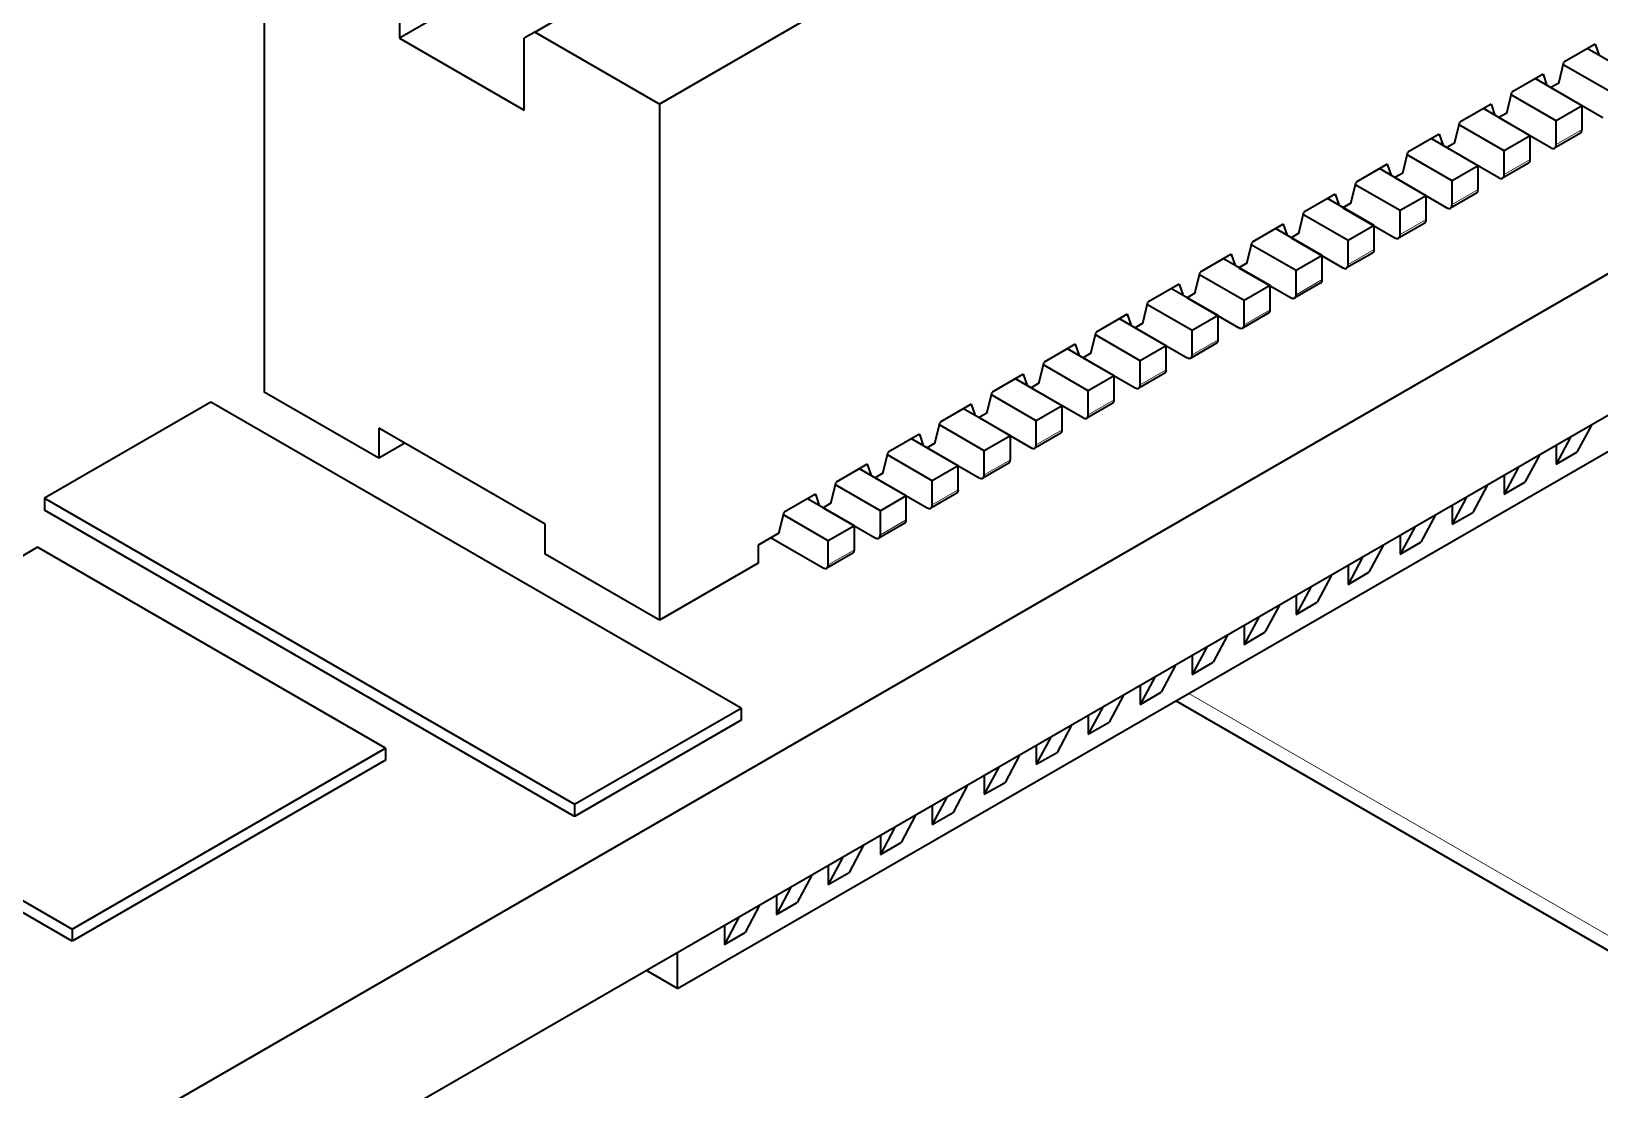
# Model space of a CAD drawing. Extents: x 487 to 800, y 314 to 605.
# Drawn here: x 733.52 to 744.19, y 518.77 to 525.97 of the extents above; entities that cross this region are included whole.
import ezdxf

# ---------------------------------------------------------------- set-up
doc = ezdxf.new("R2010")
doc.units = 0

msp = doc.modelspace()

# ---------------------------------------------------------------- linework, layer by layer
at = {"color": 7, "lineweight": 35, "ltscale": 0.22862}
msp.add_line((745.714, 530.05), (737.794, 525.478), dxfattribs=at)
at = {"color": 7, "lineweight": 35}
for p, q in [((753.191, 529.489), (732.685, 517.649)), ((753.191, 528.525), (732.685, 516.686))]:
    msp.add_line(p, q, dxfattribs=at)
at = {"color": 7, "lineweight": 35, "ltscale": 0.087773}
for p, q in [((735.107, 527.029), (735.107, 523.518)), ((737.794, 525.478), (737.794, 521.967))]:
    msp.add_line(p, q, dxfattribs=at)
at = {"color": 7, "lineweight": 35, "ltscale": 0.012248}
msp.add_line((736.026, 526.417), (736.026, 525.927), dxfattribs=at)
at = {"color": 7, "lineweight": 35, "ltscale": 0.01531}
msp.add_line((736.557, 526.233), (736.026, 525.927), dxfattribs=at)
at = {"color": 7, "lineweight": 35, "ltscale": 0.013268}
msp.add_line((736.946, 525.968), (737.405, 526.233), dxfattribs=at)
at = {"color": 7, "lineweight": 35, "ltscale": 0.002042}
for p, q in [((736.946, 525.968), (736.875, 525.927)), ((733.611, 522.797), (733.611, 522.715)), ((738.35, 521.369), (738.35, 521.288)), ((733.8, 519.865), (733.8, 519.784))]:
    msp.add_line(p, q, dxfattribs=at)
at = {"color": 7, "lineweight": 35, "ltscale": 0.024494}
for p, q in [((737.794, 525.478), (736.946, 525.968)), ((736.026, 525.927), (736.875, 525.437))]:
    msp.add_line(p, q, dxfattribs=at)
at = {"color": 7, "lineweight": 35, "ltscale": 0.012247}
msp.add_line((736.875, 525.437), (736.875, 525.927), dxfattribs=at)
at = {"color": 7, "lineweight": 35, "ltscale": 0.006122}
for p, q in [((744.158, 525.886), (743.946, 525.763)), ((741.33, 524.253), (741.117, 524.13))]:
    msp.add_line(p, q, dxfattribs=at)
at = {"color": 7, "lineweight": 35, "ltscale": 0.002025}
for p, q in [((744.158, 525.886), (744.185, 525.809)), ((743.805, 525.682), (743.831, 525.605)), ((743.451, 525.478), (743.477, 525.401)), ((743.097, 525.273), (743.124, 525.197)), ((742.744, 525.069), (742.77, 524.993)), ((742.037, 524.661), (742.063, 524.585)), ((741.683, 524.457), (741.71, 524.38)), ((741.33, 524.253), (741.356, 524.176)), ((740.976, 524.049), (741.003, 523.972)), ((740.622, 523.845), (740.649, 523.768)), ((740.269, 523.641), (740.295, 523.564)), ((739.915, 523.436), (739.942, 523.36)), ((739.562, 523.232), (739.588, 523.156)), ((739.208, 523.028), (739.235, 522.952)), ((738.855, 522.824), (738.881, 522.747))]:
    msp.add_line(p, q, dxfattribs=at)
at = {"color": 7, "lineweight": 35, "ltscale": 0.00368}
for p, q in [((743.911, 525.621), (743.946, 525.763)), ((743.557, 525.416), (743.592, 525.559)), ((743.203, 525.212), (743.239, 525.355)), ((742.85, 525.008), (742.885, 525.151)), ((742.496, 524.804), (742.532, 524.947)), ((742.143, 524.6), (742.178, 524.743)), ((741.789, 524.396), (741.825, 524.539)), ((741.436, 524.192), (741.471, 524.335)), ((741.082, 523.988), (741.117, 524.13)), ((740.729, 523.783), (740.764, 523.926)), ((740.375, 523.579), (740.41, 523.722)), ((740.021, 523.375), (740.057, 523.518)), ((739.668, 523.171), (739.703, 523.314)), ((739.314, 522.967), (739.35, 523.11)), ((738.961, 522.763), (738.996, 522.906)), ((738.607, 522.559), (738.643, 522.702))]:
    msp.add_line(p, q, dxfattribs=at)
at = {"color": 7, "lineweight": 35, "ltscale": 0.009186}
for p, q in [((744.423, 525.672), (744.105, 525.855)), ((743.716, 525.263), (743.398, 525.447)), ((742.655, 524.651), (742.337, 524.835)), ((741.948, 524.243), (741.63, 524.426)), ((740.888, 523.63), (740.569, 523.814)), ((739.827, 523.018), (739.509, 523.202)), ((739.12, 522.61), (738.802, 522.793))]:
    msp.add_line(p, q, dxfattribs=at)
at = {"color": 7, "lineweight": 35, "ltscale": 0.006125}
for p, q in [((743.805, 525.682), (743.592, 525.559)), ((742.744, 525.069), (742.532, 524.947)), ((741.683, 524.457), (741.471, 524.335)), ((740.976, 524.049), (740.764, 523.926)), ((739.915, 523.436), (739.703, 523.314))]:
    msp.add_line(p, q, dxfattribs=at)
at = {"color": 7, "lineweight": 35, "ltscale": 0.009185}
for p, q in [((744.07, 525.467), (743.751, 525.651)), ((743.363, 525.059), (743.044, 525.243)), ((743.009, 524.855), (742.691, 525.039)), ((742.302, 524.447), (741.984, 524.631)), ((741.595, 524.039), (741.277, 524.222)), ((740.534, 523.426), (740.216, 523.61)), ((740.181, 523.222), (739.862, 523.406)), ((739.473, 522.814), (739.155, 522.998))]:
    msp.add_line(p, q, dxfattribs=at)
at = {"color": 7, "lineweight": 35, "ltscale": 0.008804}
for p, q in [((744.246, 525.57), (743.941, 525.746)), ((741.418, 523.937), (741.113, 524.113))]:
    msp.add_line(p, q, dxfattribs=at)
at = {"color": 7, "lineweight": 35, "ltscale": 0.008803}
for p, q in [((743.893, 525.365), (743.588, 525.541)), ((742.832, 524.753), (742.527, 524.929)), ((742.125, 524.345), (741.82, 524.521)), ((741.772, 524.141), (741.467, 524.317)), ((741.064, 523.732), (740.76, 523.908)), ((740.711, 523.528), (740.406, 523.704)), ((740.004, 523.12), (739.699, 523.296)), ((738.943, 522.508), (738.638, 522.684))]:
    msp.add_line(p, q, dxfattribs=at)
at = {"color": 7, "lineweight": 35, "ltscale": 0.001531}
for p, q in [((743.911, 525.621), (743.858, 525.59)), ((743.557, 525.416), (743.504, 525.386)), ((743.203, 525.212), (743.15, 525.182)), ((742.85, 525.008), (742.797, 524.978)), ((742.496, 524.804), (742.443, 524.773)), ((741.789, 524.396), (741.736, 524.365)), ((741.436, 524.192), (741.383, 524.161)), ((741.082, 523.988), (741.029, 523.957)), ((740.729, 523.783), (740.676, 523.753)), ((740.375, 523.579), (740.322, 523.549)), ((740.021, 523.375), (739.968, 523.345)), ((739.668, 523.171), (739.615, 523.14)), ((738.961, 522.763), (738.908, 522.732))]:
    msp.add_line(p, q, dxfattribs=at)
at = {"color": 7, "lineweight": 35, "ltscale": 0.010205}
for p, q in [((743.858, 525.59), (744.211, 525.386)), ((742.797, 524.978), (743.15, 524.773)), ((742.09, 524.569), (742.443, 524.365)), ((741.029, 523.957), (741.383, 523.753)), ((739.968, 523.345), (740.322, 523.14)), ((739.261, 522.936), (739.615, 522.732))]:
    msp.add_line(p, q, dxfattribs=at)
at = {"color": 7, "lineweight": 35, "ltscale": 0.006123}
for p, q in [((743.451, 525.478), (743.239, 525.355)), ((742.39, 524.865), (742.178, 524.743)), ((740.622, 523.845), (740.41, 523.722)), ((739.562, 523.232), (739.35, 523.11)), ((738.855, 522.824), (738.643, 522.702))]:
    msp.add_line(p, q, dxfattribs=at)
at = {"color": 7, "lineweight": 35, "ltscale": 0.005103}
for p, q in [((744.07, 525.467), (743.893, 525.365)), ((743.363, 525.059), (743.186, 524.957)), ((743.706, 525.077), (743.529, 524.975)), ((743.009, 524.855), (742.832, 524.753)), ((743.352, 524.873), (743.175, 524.771)), ((742.302, 524.447), (742.125, 524.345)), ((742.645, 524.465), (742.468, 524.363)), ((742.292, 524.261), (742.115, 524.159)), ((741.938, 524.057), (741.761, 523.954)), ((741.595, 524.039), (741.418, 523.937)), ((741.241, 523.834), (741.064, 523.732)), ((741.584, 523.852), (741.408, 523.75)), ((740.534, 523.426), (740.357, 523.324)), ((740.877, 523.444), (740.701, 523.342)), ((735.885, 523.273), (735.885, 523.069)), ((740.181, 523.222), (740.004, 523.12)), ((740.524, 523.24), (740.347, 523.138)), ((736.062, 523.171), (735.885, 523.069)), ((739.473, 522.814), (739.297, 522.712)), ((739.817, 522.832), (739.64, 522.73)), ((737.016, 522.416), (737.016, 522.62)), ((739.11, 522.424), (738.933, 522.321))]:
    msp.add_line(p, q, dxfattribs=at)
at = {"color": 7, "lineweight": 35, "ltscale": 0.004082}
for p, q in [((744.07, 525.304), (744.07, 525.467)), ((743.893, 525.202), (743.893, 525.365)), ((743.716, 525.1), (743.716, 525.263)), ((743.009, 524.692), (743.009, 524.855)), ((742.832, 524.59), (742.832, 524.753)), ((742.655, 524.488), (742.655, 524.651)), ((742.125, 524.181), (742.125, 524.345)), ((741.948, 524.079), (741.948, 524.243)), ((741.772, 523.977), (741.772, 524.141)), ((741.064, 523.569), (741.064, 523.732)), ((740.888, 523.467), (740.888, 523.63)), ((740.181, 523.059), (740.181, 523.222)), ((740.004, 522.957), (740.004, 523.12)), ((739.827, 522.855), (739.827, 523.018)), ((739.12, 522.446), (739.12, 522.61)), ((738.943, 522.344), (738.943, 522.508)), ((742.479, 522.211), (742.62, 522.293)), ((742.479, 522.211), (742.62, 522.293)), ((741.418, 521.599), (741.56, 521.681)), ((741.418, 521.599), (741.56, 521.681)), ((739.65, 520.578), (739.792, 520.66)), ((739.65, 520.578), (739.792, 520.66)), ((738.59, 519.966), (738.731, 520.048)), ((738.59, 519.966), (738.731, 520.048))]:
    msp.add_line(p, q, dxfattribs=at)
at = {"color": 7, "lineweight": 35, "ltscale": 0.008802}
for p, q in [((743.539, 525.161), (743.234, 525.337)), ((743.186, 524.957), (742.881, 525.133)), ((742.479, 524.549), (742.174, 524.725)), ((740.357, 523.324), (740.052, 523.5)), ((739.65, 522.916), (739.345, 523.092)), ((739.297, 522.712), (738.992, 522.888))]:
    msp.add_line(p, q, dxfattribs=at)
at = {"color": 7, "lineweight": 35, "ltscale": 0.010207}
for p, q in [((743.504, 525.386), (743.858, 525.182)), ((742.443, 524.773), (742.797, 524.569)), ((740.676, 523.753), (741.029, 523.549)), ((739.615, 523.14), (739.968, 522.936)), ((738.554, 522.528), (738.908, 522.324))]:
    msp.add_line(p, q, dxfattribs=at)
at = {"color": 7, "lineweight": 35, "ltscale": 0.006124}
for p, q in [((743.097, 525.273), (742.885, 525.151)), ((742.037, 524.661), (741.825, 524.539)), ((740.269, 523.641), (740.057, 523.518)), ((739.208, 523.028), (738.996, 522.906))]:
    msp.add_line(p, q, dxfattribs=at)
at = {"color": 7, "lineweight": 35, "ltscale": 0.005104}
for p, q in [((743.716, 525.263), (743.539, 525.161)), ((744.059, 525.281), (743.883, 525.179)), ((742.655, 524.651), (742.479, 524.549)), ((742.999, 524.669), (742.822, 524.567)), ((741.948, 524.243), (741.772, 524.141)), ((740.888, 523.63), (740.711, 523.528)), ((741.231, 523.648), (741.054, 523.546)), ((739.827, 523.018), (739.65, 522.916)), ((740.17, 523.036), (739.993, 522.934)), ((739.12, 522.61), (738.943, 522.508)), ((739.463, 522.628), (739.286, 522.526))]:
    msp.add_line(p, q, dxfattribs=at)
at = {"color": 7, "lineweight": 13, "ltscale": 0.005103}
for p, q in [((744.07, 525.304), (743.893, 525.202)), ((743.363, 524.896), (743.186, 524.794)), ((743.009, 524.692), (742.832, 524.59)), ((742.302, 524.284), (742.125, 524.181)), ((741.595, 523.875), (741.418, 523.773)), ((741.241, 523.671), (741.064, 523.569)), ((740.534, 523.263), (740.357, 523.161)), ((740.181, 523.059), (740.004, 522.957)), ((739.473, 522.651), (739.297, 522.548))]:
    msp.add_line(p, q, dxfattribs=at)
at = {"color": 7, "lineweight": 35, "ltscale": 0.010206}
for p, q in [((743.15, 525.182), (743.504, 524.978)), ((741.736, 524.365), (742.09, 524.161)), ((741.383, 524.161), (741.736, 523.957)), ((740.322, 523.549), (740.676, 523.345)), ((738.908, 522.732), (739.261, 522.528))]:
    msp.add_line(p, q, dxfattribs=at)
at = {"color": 7, "lineweight": 35, "ltscale": 0.004083}
for p, q in [((743.539, 524.998), (743.539, 525.161)), ((743.363, 524.896), (743.363, 525.059)), ((743.186, 524.794), (743.186, 524.957)), ((742.479, 524.386), (742.479, 524.549)), ((742.302, 524.284), (742.302, 524.447)), ((741.418, 523.773), (741.418, 523.937)), ((741.595, 523.875), (741.595, 524.039)), ((741.241, 523.671), (741.241, 523.834)), ((740.711, 523.365), (740.711, 523.528)), ((740.534, 523.263), (740.534, 523.426)), ((740.357, 523.161), (740.357, 523.324)), ((743.893, 523.028), (744.034, 523.11)), ((743.893, 523.028), (744.034, 523.11)), ((739.65, 522.753), (739.65, 522.916)), ((743.539, 522.824), (743.681, 522.906)), ((743.539, 522.824), (743.681, 522.906)), ((739.473, 522.651), (739.473, 522.814)), ((739.297, 522.548), (739.297, 522.712)), ((743.186, 522.62), (743.327, 522.701)), ((743.186, 522.62), (743.327, 522.701)), ((738.607, 522.559), (738.466, 522.477)), ((742.832, 522.416), (742.974, 522.497)), ((742.832, 522.416), (742.974, 522.497)), ((741.772, 521.803), (741.913, 521.885)), ((741.772, 521.803), (741.913, 521.885)), ((741.065, 521.395), (741.206, 521.477)), ((741.065, 521.395), (741.206, 521.477)), ((740.711, 521.191), (740.852, 521.273)), ((740.711, 521.191), (740.852, 521.273)), ((740.357, 520.987), (740.499, 521.068)), ((740.357, 520.987), (740.499, 521.068)), ((740.004, 520.783), (740.145, 520.864)), ((740.004, 520.783), (740.145, 520.864)), ((739.297, 520.374), (739.438, 520.456)), ((739.297, 520.374), (739.438, 520.456)), ((738.943, 520.17), (739.085, 520.252)), ((738.943, 520.17), (739.085, 520.252)), ((738.236, 519.762), (738.378, 519.844)), ((738.236, 519.762), (738.378, 519.844))]:
    msp.add_line(p, q, dxfattribs=at)
at = {"color": 7, "lineweight": 13, "ltscale": 0.005105}
for p, q in [((743.716, 525.1), (743.539, 524.998)), ((742.655, 524.488), (742.479, 524.386)), ((740.888, 523.467), (740.711, 523.365)), ((739.827, 522.855), (739.65, 522.753))]:
    msp.add_line(p, q, dxfattribs=at)
at = {"color": 7, "lineweight": 35, "ltscale": 0.002027}
msp.add_line((742.39, 524.865), (742.417, 524.789), dxfattribs=at)
at = {"color": 7, "lineweight": 35, "ltscale": 0.00153}
for p, q in [((742.143, 524.6), (742.09, 524.569)), ((739.314, 522.967), (739.261, 522.936))]:
    msp.add_line(p, q, dxfattribs=at)
at = {"color": 7, "lineweight": 13, "ltscale": 0.005104}
for p, q in [((741.948, 524.079), (741.772, 523.977)), ((739.12, 522.446), (738.943, 522.344))]:
    msp.add_line(p, q, dxfattribs=at)
at = {"color": 7, "lineweight": 35, "ltscale": 0.009184}
msp.add_line((741.241, 523.834), (740.923, 524.018), dxfattribs=at)
at = {"color": 7, "lineweight": 35, "ltscale": 0.022454}
for p, q in [((735.885, 523.069), (735.107, 523.518)), ((737.794, 521.967), (737.016, 522.416))]:
    msp.add_line(p, q, dxfattribs=at)
at = {"color": 7, "lineweight": 35, "ltscale": 0.032724}
msp.add_line((734.744, 523.451), (733.611, 522.797), dxfattribs=at)
at = {"color": 7, "lineweight": 35, "ltscale": 0.104103}
for p, q in [((738.35, 521.369), (734.744, 523.451)), ((733.611, 522.797), (737.217, 520.715))]:
    msp.add_line(p, q, dxfattribs=at)
at = {"color": 7, "lineweight": 35, "ltscale": 0.19596}
msp.add_line((737.918, 519.462), (744.706, 523.381), dxfattribs=at)
msp.add_line((737.918, 519.462), (744.706, 523.381), dxfattribs=at)
at = {"color": 7, "lineweight": 35, "ltscale": 0.032659}
msp.add_line((737.016, 522.62), (735.885, 523.273), dxfattribs=at)
at = {"color": 7, "lineweight": 35, "ltscale": 0.005249}
for p, q in [((743.991, 523.213), (743.893, 523.028)), ((743.991, 523.213), (743.893, 523.028)), ((744.133, 523.295), (744.034, 523.11)), ((744.133, 523.295), (744.034, 523.11)), ((743.779, 523.091), (743.681, 522.906)), ((743.779, 523.091), (743.681, 522.906)), ((743.638, 523.009), (743.539, 522.824)), ((743.638, 523.009), (743.539, 522.824)), ((743.072, 522.683), (742.974, 522.497)), ((743.072, 522.683), (742.974, 522.497)), ((742.931, 522.601), (742.832, 522.416)), ((742.931, 522.601), (742.832, 522.416)), ((742.577, 522.397), (742.479, 522.211)), ((742.577, 522.397), (742.479, 522.211)), ((742.365, 522.274), (742.267, 522.089)), ((742.365, 522.274), (742.267, 522.089)), ((742.012, 522.07), (741.913, 521.885)), ((742.012, 522.07), (741.913, 521.885)), ((741.87, 521.989), (741.772, 521.803)), ((741.87, 521.989), (741.772, 521.803)), ((741.658, 521.866), (741.56, 521.681)), ((741.658, 521.866), (741.56, 521.681)), ((741.517, 521.785), (741.418, 521.599)), ((741.517, 521.785), (741.418, 521.599)), ((741.304, 521.662), (741.206, 521.477)), ((741.304, 521.662), (741.206, 521.477)), ((741.163, 521.58), (741.065, 521.395)), ((741.163, 521.58), (741.065, 521.395)), ((740.809, 521.376), (740.711, 521.191)), ((740.809, 521.376), (740.711, 521.191)), ((740.951, 521.458), (740.852, 521.273)), ((740.951, 521.458), (740.852, 521.273)), ((740.102, 520.968), (740.004, 520.783)), ((740.102, 520.968), (740.004, 520.783)), ((740.244, 521.05), (740.145, 520.864)), ((740.244, 521.05), (740.145, 520.864)), ((739.749, 520.764), (739.65, 520.578)), ((739.749, 520.764), (739.65, 520.578)), ((739.537, 520.641), (739.438, 520.456)), ((739.537, 520.641), (739.438, 520.456)), ((739.395, 520.56), (739.297, 520.374)), ((739.395, 520.56), (739.297, 520.374)), ((739.183, 520.437), (739.085, 520.252)), ((739.183, 520.437), (739.085, 520.252)), ((739.042, 520.356), (738.943, 520.17)), ((739.042, 520.356), (738.943, 520.17)), ((738.688, 520.152), (738.59, 519.966)), ((738.688, 520.152), (738.59, 519.966)), ((738.476, 520.029), (738.378, 519.844)), ((738.476, 520.029), (738.378, 519.844)), ((738.335, 519.947), (738.236, 519.762)), ((738.335, 519.947), (738.236, 519.762))]:
    msp.add_line(p, q, dxfattribs=at)
at = {"color": 7, "lineweight": 35, "ltscale": 0.003218}
for p, q in [((743.893, 523.157), (743.893, 523.028)), ((743.893, 523.157), (743.893, 523.028)), ((743.186, 522.748), (743.186, 522.62)), ((743.186, 522.748), (743.186, 522.62)), ((742.125, 522.136), (742.125, 522.007)), ((742.125, 522.136), (742.125, 522.007)), ((741.065, 521.524), (741.065, 521.395)), ((741.065, 521.524), (741.065, 521.395)), ((740.357, 521.115), (740.357, 520.987)), ((740.357, 521.115), (740.357, 520.987)), ((739.297, 520.503), (739.297, 520.374)), ((739.297, 520.503), (739.297, 520.374)), ((738.236, 519.891), (738.236, 519.762)), ((738.236, 519.891), (738.236, 519.762))]:
    msp.add_line(p, q, dxfattribs=at)
at = {"color": 7, "lineweight": 35, "ltscale": 0.00525}
for p, q in [((743.426, 522.887), (743.327, 522.701)), ((743.426, 522.887), (743.327, 522.701)), ((743.284, 522.805), (743.186, 522.62)), ((743.284, 522.805), (743.186, 522.62)), ((742.719, 522.479), (742.62, 522.293)), ((742.719, 522.479), (742.62, 522.293)), ((742.224, 522.193), (742.125, 522.007)), ((742.224, 522.193), (742.125, 522.007)), ((740.456, 521.172), (740.357, 520.987)), ((740.456, 521.172), (740.357, 520.987)), ((740.597, 521.254), (740.499, 521.068)), ((740.597, 521.254), (740.499, 521.068)), ((739.89, 520.846), (739.792, 520.66)), ((739.89, 520.846), (739.792, 520.66)), ((738.83, 520.233), (738.731, 520.048)), ((738.83, 520.233), (738.731, 520.048))]:
    msp.add_line(p, q, dxfattribs=at)
at = {"color": 7, "lineweight": 35, "ltscale": 0.003217}
for p, q in [((743.539, 522.953), (743.539, 522.824)), ((743.539, 522.953), (743.539, 522.824)), ((742.832, 522.544), (742.832, 522.416)), ((742.832, 522.544), (742.832, 522.416)), ((742.479, 522.34), (742.479, 522.211)), ((742.479, 522.34), (742.479, 522.211)), ((741.772, 521.932), (741.772, 521.803)), ((741.772, 521.932), (741.772, 521.803)), ((741.418, 521.728), (741.418, 521.599)), ((741.418, 521.728), (741.418, 521.599)), ((740.711, 521.32), (740.711, 521.191)), ((740.711, 521.32), (740.711, 521.191)), ((740.004, 520.911), (740.004, 520.783)), ((740.004, 520.911), (740.004, 520.783)), ((739.65, 520.707), (739.65, 520.578)), ((739.65, 520.707), (739.65, 520.578)), ((738.943, 520.299), (738.943, 520.17)), ((738.943, 520.299), (738.943, 520.17)), ((738.59, 520.095), (738.59, 519.966)), ((738.59, 520.095), (738.59, 519.966))]:
    msp.add_line(p, q, dxfattribs=at)
at = {"color": 7, "lineweight": 35, "ltscale": 0.104102}
msp.add_line((737.217, 520.633), (733.611, 522.715), dxfattribs=at)
at = {"color": 7, "lineweight": 35, "ltscale": 0.061564}
for p, q in [((733.565, 522.463), (731.432, 521.232)), ((733.8, 519.865), (735.932, 521.097)), ((735.932, 521.015), (733.8, 519.784))]:
    msp.add_line(p, q, dxfattribs=at)
at = {"color": 7, "lineweight": 35, "ltscale": 0.06834}
for p, q in [((735.932, 521.097), (733.565, 522.463)), ((731.432, 521.232), (733.8, 519.865)), ((733.8, 519.784), (731.432, 521.151))]:
    msp.add_line(p, q, dxfattribs=at)
at = {"color": 7, "lineweight": 35, "ltscale": 0.003061}
msp.add_line((738.466, 522.477), (738.466, 522.355), dxfattribs=at)
at = {"color": 7, "lineweight": 35, "ltscale": 0.019392}
msp.add_line((738.466, 522.355), (737.794, 521.967), dxfattribs=at)
at = {"color": 7, "lineweight": 35, "ltscale": 0.004084}
msp.add_line((742.125, 522.007), (742.267, 522.089), dxfattribs=at)
msp.add_line((742.125, 522.007), (742.267, 522.089), dxfattribs=at)
at = {"color": 7, "lineweight": 35, "ltscale": 0.095858}
msp.add_line((744.627, 519.501), (741.306, 521.418), dxfattribs=at)
at = {"color": 7, "lineweight": 13, "ltscale": 0.091529}
msp.add_line((744.565, 519.638), (741.394, 521.469), dxfattribs=at)
at = {"color": 7, "lineweight": 35, "ltscale": 0.032726}
for p, q in [((737.217, 520.715), (738.35, 521.369)), ((738.35, 521.288), (737.217, 520.633))]:
    msp.add_line(p, q, dxfattribs=at)
at = {"color": 7, "lineweight": 35, "ltscale": 0.00204}
for p, q in [((735.932, 521.097), (735.932, 521.015)), ((737.217, 520.715), (737.217, 520.633))]:
    msp.add_line(p, q, dxfattribs=at)
at = {"color": 7, "lineweight": 35, "ltscale": 0.006134}
msp.add_line((737.918, 519.462), (737.918, 519.707), dxfattribs=at)
msp.add_line((737.918, 519.462), (737.918, 519.707), dxfattribs=at)
at = {"color": 7, "lineweight": 35, "ltscale": 0.006133}
msp.add_line((737.918, 519.462), (737.706, 519.584), dxfattribs=at)
msp.add_line((737.918, 519.462), (737.706, 519.584), dxfattribs=at)
at = {"color": 7, "lineweight": 35}
for centre, major_axis, start_param, end_param in [((744.034, 525.325), (0.025, -0.0433), 6.283185, 7.068583), ((743.858, 525.222), (-0.025, 0.0433), 2.356194, 3.141593), ((743.858, 525.222), (-0.025, 0.0433), 3.141593, 3.926991), ((743.681, 525.12), (0.025, -0.0433), 6.283185, 7.068583), ((743.327, 524.916), (0.025, -0.0433), 6.283185, 7.068583), ((743.504, 525.018), (-0.025, 0.0433), 2.356194, 3.141593), ((743.504, 525.018), (-0.025, 0.0433), 3.141593, 3.926991), ((743.15, 524.814), (-0.025, 0.0433), 3.141593, 3.926991), ((742.974, 524.712), (0.025, -0.0433), 6.283185, 7.068583), ((743.15, 524.814), (-0.025, 0.0433), 2.356194, 3.141593), ((742.797, 524.61), (-0.025, 0.0433), 3.141593, 3.926991), ((742.62, 524.508), (0.025, -0.0433), 6.283185, 7.068583), ((742.797, 524.61), (-0.025, 0.0433), 2.356194, 3.141593), ((742.443, 524.406), (-0.025, 0.0433), 2.356194, 3.141593), ((742.443, 524.406), (-0.025, 0.0433), 3.141593, 3.926991), ((742.267, 524.304), (0.025, -0.0433), 6.283185, 7.068583), ((742.09, 524.202), (-0.025, 0.0433), 2.356194, 3.141593), ((742.09, 524.202), (-0.025, 0.0433), 3.141593, 3.926991), ((741.913, 524.1), (0.025, -0.0433), 6.283185, 7.068583), ((741.736, 523.998), (-0.025, 0.0433), 2.356194, 3.141593), ((741.736, 523.998), (-0.025, 0.0433), 3.141593, 3.926991), ((741.559, 523.896), (0.025, -0.0433), 6.283185, 7.068583), ((741.383, 523.794), (-0.025, 0.0433), 2.356194, 3.141593), ((741.383, 523.794), (-0.025, 0.0433), 3.141593, 3.926991), ((741.206, 523.692), (0.025, -0.0433), 6.283185, 7.068583), ((741.029, 523.589), (-0.025, 0.0433), 2.356194, 3.141593), ((741.029, 523.589), (-0.025, 0.0433), 3.141593, 3.926991), ((740.852, 523.487), (0.025, -0.0433), 6.283185, 7.068583), ((740.676, 523.385), (-0.025, 0.0433), 2.356194, 3.141593), ((740.676, 523.385), (-0.025, 0.0433), 3.141593, 3.926991), ((740.499, 523.283), (0.025, -0.0433), 6.283185, 7.068583), ((740.322, 523.181), (-0.025, 0.0433), 2.356194, 3.141593), ((740.322, 523.181), (-0.025, 0.0433), 3.141593, 3.926991), ((740.145, 523.079), (0.025, -0.0433), 6.283185, 7.068583), ((739.968, 522.977), (-0.025, 0.0433), 2.356194, 3.141593), ((739.968, 522.977), (-0.025, 0.0433), 3.141593, 3.926991), ((739.792, 522.875), (0.025, -0.0433), 6.283185, 7.068583), ((739.615, 522.773), (-0.025, 0.0433), 2.356194, 3.141593), ((739.615, 522.773), (-0.025, 0.0433), 3.141593, 3.926991), ((739.438, 522.671), (0.025, -0.0433), 6.283185, 7.068583), ((739.085, 522.467), (0.025, -0.0433), 6.283185, 7.068583), ((739.261, 522.569), (-0.025, 0.0433), 2.356194, 3.141593), ((739.261, 522.569), (-0.025, 0.0433), 3.141593, 3.926991), ((738.908, 522.365), (-0.025, 0.0433), 3.141593, 3.926991), ((738.908, 522.365), (-0.025, 0.0433), 2.356194, 3.141593)]:
    msp.add_ellipse(centre, major_axis=major_axis, ratio=0.57735, start_param=start_param, end_param=end_param, dxfattribs=at)

doc.saveas('drawing.dxf')
